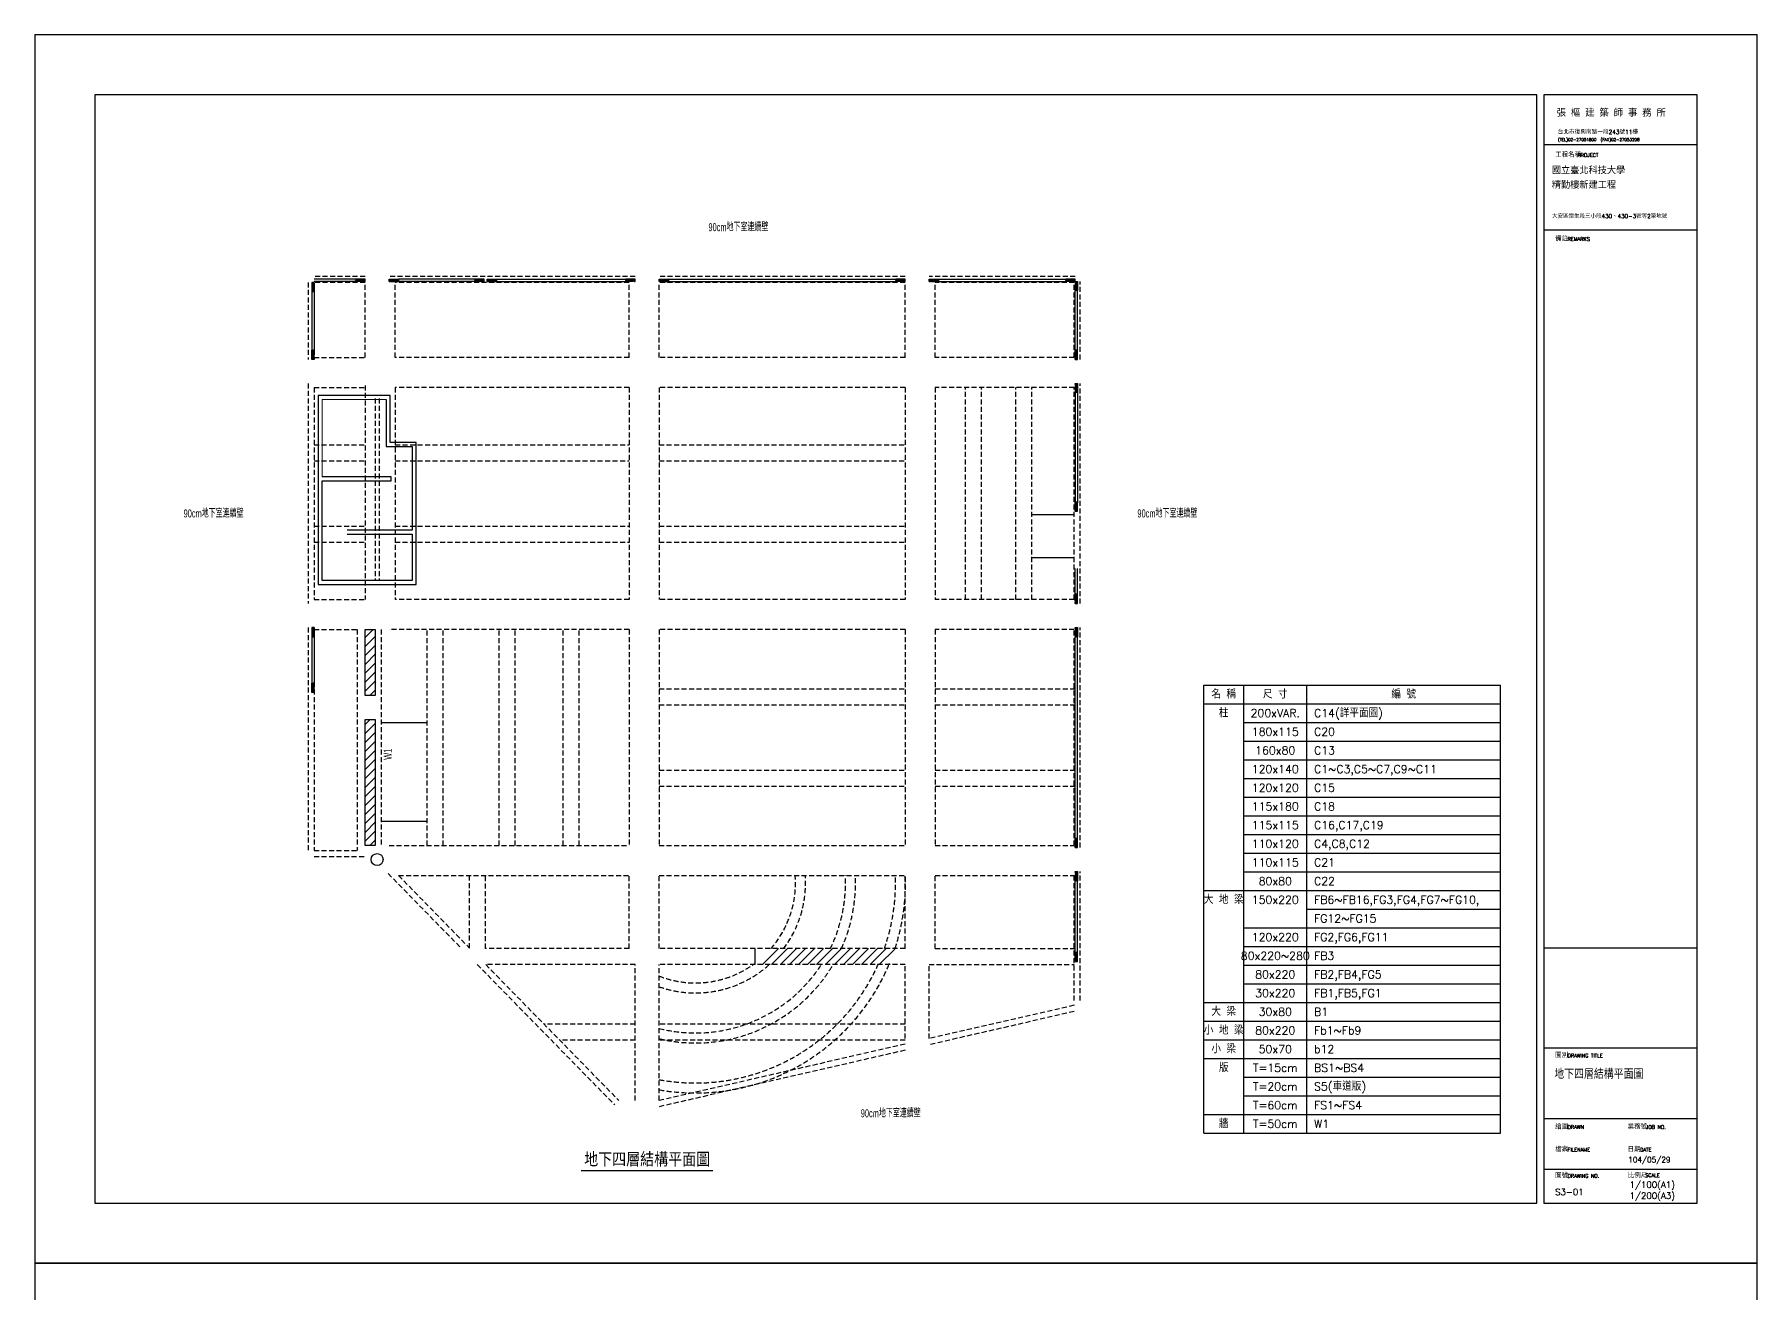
# Model space of a CAD drawing. Header units: millimetres. Extents: x -6716 to 14417, y -6142 to 137521.
# Drawn here: x -2 to 8613, y 124260 to 130554 of the extents above; entities that cross this region are included whole.
import ezdxf
from ezdxf.enums import TextEntityAlignment as Align

# ---------------------------------------------------------------- set-up
doc = ezdxf.new("R2010")
doc.units = ezdxf.units.MM
doc.header["$LTSCALE"] = 100
doc.linetypes.add('HIDDEN', pattern=[0.375, 0.25, -0.125])
for name, color, linetype in [('0-BEAM01', 4, 'HIDDEN'), ('0-BEAM02', 241, 'HIDDEN'), ('0-HATCH', 9, 'Continuous'), ('0-NOTES', 7, 'Continuous'), ('0-TEXTN', 4, 'Continuous'), ('0-TEXTW', 3, 'Continuous'), ('0-WALL', 7, 'HIDDEN'), ('0-施工圖框$0$TEXT-圖框', 3, 'Continuous'), ('0-施工圖框$0$圖框', 7, 'Continuous'), ('A-DOOR', 4, 'Continuous'), ('A-復璧', 3, 'Continuous'), ('CTEXT', 7, 'Continuous'), ('TEXT-標題', 3, 'Continuous'), ('TITLE', 7, 'Continuous')]:
    doc.layers.add(name, color=color, linetype=linetype)
for name, color, linetype, lineweight in [('A-WALL', 113, 'Continuous', 18), ('RA-Floor-Origin', 3, 'Continuous', 30), ('RA-Floor.BoundingBox', 55, 'Continuous', 20)]:
    doc.layers.add(name, color=color, linetype=linetype, lineweight=lineweight)
doc.styles.add('0-施工圖框$0$TXT', font='romans.shx', dxfattribs={"bigfont": 'chineset.shx'})
doc.styles.add('3-AUCAD', font='aucad.shx', dxfattribs={"width": 0.67, "height": 30, "bigfont": 'single.shx'})

msp = doc.modelspace()

# ---------------------------------------------------------------- hatches: boundary and pattern name
at = {"layer": '0-HATCH'}
h = msp.add_hatch(dxfattribs=at)
h.set_pattern_fill('ANSI31', color=256, scale=10, style=0)
h.set_pattern_definition([(45, (3e-06, 25310), (-22.45064, 22.45064), [])])
h.paths.add_polyline_path([(1700.8, 127249), (1650.8, 127249), (1650.8, 127579), (1700.8, 127579)])
h = msp.add_hatch(dxfattribs=at)
h.set_pattern_fill('ANSI31', color=256, scale=10, style=0)
h.set_pattern_definition([(45, (-3e-06, 24560), (-22.45064, 22.45064), [])])
h.paths.add_polyline_path([(1700.8, 126499), (1650.8, 126499), (1650.8, 127129), (1700.8, 127129)])
h = msp.add_hatch(dxfattribs=at)
h.set_pattern_fill('ANSI31', color=256, scale=10, style=0)
h.paths.add_polyline_path([(4004.6, 125984), (3679.6, 125984, -0.059886), (3591.1, 125904), (3961.3, 125904, 0.029372)])
h.paths.add_polyline_path([(4299.9, 125984), (4004.6, 125984, -0.029372), (3961.3, 125904), (4269.9, 125904, 0.020351)])

# ---------------------------------------------------------------- linework, layer by layer
for p, q in [((5195.8, 128152), (4983.8, 128152)), ((5195.8, 127937), (4983.8, 127937)), ((1730.8, 127114), (1960.8, 127114)), ((1960.8, 126619), (1730.8, 126619)), ((3600.8, 125904), (3600.8, 125984))]:
    msp.add_line(p, q)
at = {"layer": '0-BEAM01'}
for p, q in [((1365.8, 129314), (1365.8, 128929)), ((1650.8, 129344), (1395.8, 129344)), ((1650.8, 129314), (1395.8, 129314)), ((1395.8, 129314), (1395.8, 128929)), ((1650.8, 128939), (1650.8, 129314)), ((3000.8, 129344), (1770.8, 129344)), ((2970.8, 129314), (1800.8, 129314)), ((1800.8, 128939), (1800.8, 129314)), ((2970.8, 128939), (2970.8, 129314)), ((4350.8, 129344), (3120.8, 129344)), ((4350.8, 129314), (3120.8, 129314)), ((3120.8, 128939), (3120.8, 129314)), ((4350.8, 128939), (4350.8, 129314)), ((5200.8, 129344), (4470.8, 129344)), ((5195.8, 129314), (4500.8, 129314)), ((4500.8, 128939), (4500.8, 129314)), ((5195.8, 128939), (5195.8, 129314)), ((5225.8, 128929), (5225.8, 129319)), ((1395.8, 128939), (1650.8, 128939)), ((2970.8, 128939), (1800.8, 128939)), ((4350.8, 128939), (3120.8, 128939)), ((5195.8, 128939), (4500.8, 128939)), ((1365.8, 128809), (1365.8, 127709)), ((1650.8, 128799), (1650.8, 127729)), ((5225.8, 127709), (5225.8, 128809)), ((1395.8, 128789), (1395.8, 127729)), ((1395.8, 128789), (1650.8, 128789)), ((2970.8, 128789), (1800.8, 128789)), ((1800.8, 128789), (1800.8, 127729)), ((2970.8, 128789), (2970.8, 127729)), ((4350.8, 128789), (3120.8, 128789)), ((3120.8, 128789), (3120.8, 127729)), ((4350.8, 128789), (4350.8, 127729)), ((5195.8, 128789), (4500.8, 128789)), ((4500.8, 128789), (4500.8, 127729)), ((5195.8, 127729), (5195.8, 128789)), ((1395.8, 127729), (1650.8, 127729)), ((2970.8, 127729), (1800.8, 127729)), ((4350.8, 127729), (3120.8, 127729)), ((5195.8, 127729), (4500.8, 127729)), ((1365.8, 127589), (1365.8, 126474)), ((5225.8, 126489), (5225.8, 127589)), ((1395.8, 127579), (1395.8, 126474)), ((1395.8, 127579), (1610.8, 127579)), ((1610.8, 127579), (1610.8, 126474)), ((1730.8, 127579), (1730.8, 126499)), ((2970.8, 127579), (1770.8, 127579)), ((2970.8, 127579), (2970.8, 126499)), ((4350.8, 127579), (3120.8, 127579)), ((3120.8, 127579), (3120.8, 126499)), ((4350.8, 127579), (4350.8, 126499)), ((5195.8, 127579), (4500.8, 127579)), ((4500.8, 127579), (4500.8, 126499)), ((5195.8, 126499), (5195.8, 127579)), ((1395.8, 126474), (1610.8, 126474)), ((1770.8, 126499), (2970.8, 126499)), ((3120.8, 126499), (4350.8, 126499)), ((4500.8, 126499), (5195.8, 126499)), ((1395.8, 126444), (1650.8, 126444)), ((1765.9, 126359), (2133.3, 125984)), ((1817.7, 126349), (2172.6, 125986.7)), ((1817.7, 126349), (2970.8, 126349)), ((2172.6, 125986.7), (2172.6, 126349)), ((2252.6, 125984), (2252.6, 126349)), ((2970.8, 125984), (2970.8, 126349)), ((3120.8, 125984), (3120.8, 126359)), ((3120.8, 126349), (4350.8, 126349)), ((4350.8, 125984), (4350.8, 126349)), ((4500.8, 125984), (4500.8, 126349)), ((4500.8, 126349), (5195.8, 126349)), ((5195.8, 125724), (5195.8, 126349)), ((5225.8, 125724), (5225.8, 126369)), ((2970.8, 125984), (2252.6, 125984)), ((4350.8, 125984), (3120.8, 125984)), ((4500.8, 125984), (5195.8, 125984)), ((2211.7, 125904), (2898.1, 125203.4)), ((3000.8, 125904), (2253.7, 125904)), ((2253.7, 125904), (2919.5, 125224.4)), ((3000.8, 125224.4), (3000.8, 125904)), ((4350.8, 125904), (3120.8, 125904)), ((3120.8, 125224.4), (3120.8, 125904)), ((4350.8, 125534.1), (4350.8, 125904)), ((4470.8, 125904), (5195.8, 125904)), ((4470.8, 125534.1), (4470.8, 125904)), ((5195.8, 125700.4), (4470.8, 125534.1)), ((5195.8, 125669.6), (4470.8, 125503.3)), ((4350.8, 125506.6), (3120.8, 125224.4)), ((4350.8, 125475.8), (3120.8, 125193.6))]:
    msp.add_line(p, q, dxfattribs=at)
at = {"layer": '0-BEAM02'}
for p, q in [((4653.3, 127729), (4653.3, 128789)), ((4733.3, 127729), (4733.3, 128789)), ((4903.8, 127729), (4903.8, 128789)), ((4983.8, 127729), (4983.8, 128789)), ((1395.8, 128502.3), (1650.8, 128502.3)), ((1800.8, 128502.3), (2970.8, 128502.3)), ((3120.8, 128502.3), (4350.8, 128502.3)), ((1395.8, 128422.3), (1650.8, 128422.3)), ((1800.8, 128422.3), (2970.8, 128422.3)), ((3120.8, 128422.3), (4350.8, 128422.3)), ((1395.8, 128095.6), (1650.8, 128095.6)), ((1800.8, 128095.6), (2970.8, 128095.6)), ((3120.8, 128095.6), (4350.8, 128095.6)), ((1395.8, 128015.6), (1650.8, 128015.6)), ((1800.8, 128015.6), (2970.8, 128015.6)), ((3120.8, 128015.6), (4350.8, 128015.6)), ((1960.8, 126499), (1960.8, 127579)), ((2040.8, 126499), (2040.8, 127579)), ((2320.8, 126499), (2320.8, 127579)), ((2400.8, 126499), (2400.8, 127579)), ((2640.8, 126499), (2640.8, 127579)), ((2720.8, 126499), (2720.8, 127579)), ((3120.8, 127282.3), (4350.8, 127282.3)), ((4500.8, 127282.3), (5195.8, 127282.3)), ((3120.8, 127202.3), (4350.8, 127202.3)), ((4500.8, 127202.3), (5195.8, 127202.3)), ((3120.8, 126875.6), (4350.8, 126875.6)), ((4500.8, 126875.6), (5195.8, 126875.6)), ((3120.8, 126795.6), (4350.8, 126795.6)), ((4500.8, 126795.6), (5195.8, 126795.6)), ((3000.8, 125605.9), (2545.7, 125605.9)), ((3000.8, 125525.9), (2624.1, 125525.9)), ((4350.8, 125605.9), (3120.8, 125605.9)), ((4350.8, 125525.9), (3120.8, 125525.9))]:
    msp.add_line(p, q, dxfattribs=at)
for radius, start, end in [(500, 318.94651, 4.19991), (550, 323.34055, 3.81751), (750, 334.03371, 2.79855), (800, 335.76519, 2.62351), (1000, 340.82942, 2.09855), (1050, 341.7753, 1.99857), (750, 255.97101, 327.00889), (800, 256.86407, 329.30439), (550, 250.69706, 312.05415), (500, 248.67737, 305.23791), (1000, 259.52482, 335.89679), (1050, 260.02887, 337.11176)]:
    msp.add_arc((3302.6, 126312.3), radius, start, end, dxfattribs=at)
at = {"layer": '0-NOTES'}
for p, q in [((5843.8, 125061.4), (5843.8, 127301.4)), ((5843.8, 127301.4), (7327.6, 127301.4)), ((6043.4, 125061.4), (6043.4, 127301.4)), ((6359.2, 125061.4), (6359.2, 127301.4)), ((7327.6, 125061.4), (7327.6, 127301.4)), ((5843.8, 127208.1), (7327.6, 127208.1)), ((5843.8, 126274.8), (7327.6, 126274.8)), ((5843.8, 125714.8), (7327.6, 125714.8)), ((5843.8, 125621.4), (7327.6, 125621.4)), ((5843.8, 125528.1), (7327.6, 125528.1)), ((5843.8, 125434.8), (7327.6, 125434.8)), ((5843.8, 125154.8), (7327.6, 125154.8)), ((5843.8, 125061.4), (7327.6, 125061.4))]:
    msp.add_line(p, q, dxfattribs=at)
at = {"layer": '0-NOTES', "color": 3}
for p, q in [((6043.4, 127114.8), (7327.6, 127114.8)), ((6043.4, 127021.4), (7327.6, 127021.4)), ((6043.4, 126928.1), (7327.6, 126928.1)), ((6043.4, 126834.8), (7327.6, 126834.8)), ((6043.4, 126741.4), (7327.6, 126741.4)), ((6043.4, 126648.1), (7327.6, 126648.1)), ((6043.4, 126554.8), (7327.6, 126554.8)), ((6043.4, 126461.4), (7327.6, 126461.4)), ((6043.4, 126368.1), (7327.6, 126368.1)), ((6359.2, 126181.4), (7327.6, 126181.4)), ((6043.4, 126088.1), (7327.6, 126088.1)), ((6043.4, 125994.8), (7327.6, 125994.8)), ((6043.4, 125901.4), (7327.6, 125901.4)), ((6043.4, 125808.1), (7327.6, 125808.1)), ((6043.4, 125341.4), (7327.6, 125341.4)), ((6043.4, 125248.1), (7327.6, 125248.1))]:
    msp.add_line(p, q, dxfattribs=at)
at = {"layer": '0-WALL'}
for p, q in [((1700.8, 128734), (1700.8, 127829)), ((1720.8, 128734), (1720.8, 127829))]:
    msp.add_line(p, q, dxfattribs=at)
at = {"layer": '0-WALL', "color": 40, "linetype": 'Continuous'}
for points in [[(1700.8, 127249), (1650.8, 127249), (1650.8, 127579), (1700.8, 127579)], [(1700.8, 126499), (1650.8, 126499), (1650.8, 127129), (1700.8, 127129)]]:
    msp.add_lwpolyline(points, close=True, dxfattribs=at)
at = {"layer": '0-施工圖框$0$圖框', "color": 1}
for p, q in [((8310, 130251), (7544.1, 130251)), ((7544.1, 130251), (7544.1, 125986.9)), ((8310, 125986.9), (8310, 130251)), ((8310, 130001), (7544.1, 130001)), ((8310, 129576), (7544.1, 129576)), ((7544.1, 125986.9), (7544.1, 124711)), ((8310, 125986.9), (7544.1, 125986.9)), ((8310, 124711), (8310, 125986.9)), ((8310, 125486.9), (7544.1, 125486.9)), ((8310, 125133.6), (7544.1, 125133.6)), ((8310, 124880.1), (7544.1, 124880.1)), ((7544.1, 124711), (8310, 124711))]:
    msp.add_line(p, q, dxfattribs=at)
at = {"layer": 'A-DOOR', "color": 35}
for points in [[(1383.8, 129314), (1383.8, 129268)], [(1390.8, 129314), (1390.8, 129309), (1393.8, 129309), (1393.8, 129311), (1395.8, 129311), (1395.8, 129314), (1390.8, 129314)], [(1395.8, 129314), (1395.8, 129307)], [(1650.8, 129331), (1604.8, 129331)], [(1604.8, 129324), (1609.8, 129324), (1609.8, 129321), (1607.8, 129321), (1607.8, 129319), (1604.8, 129319), (1604.8, 129324)], [(1639.8, 129319), (1604.8, 129319)], [(1647.8, 129321), (1607.8, 129321)], [(1645.8, 129324), (1609.8, 129324)], [(1650.8, 129319), (1643.8, 129319)], [(1650.8, 129324), (1645.8, 129324), (1645.8, 129321), (1647.8, 129321), (1647.8, 129319), (1650.8, 129319), (1650.8, 129324)], [(1770.8, 129331), (1816.8, 129331)], [(1770.8, 129324), (1775.8, 129324), (1775.8, 129321), (1773.8, 129321), (1773.8, 129319), (1770.8, 129319), (1770.8, 129324)], [(1770.8, 129319), (1777.7, 129319)], [(1773.8, 129321), (1813.8, 129321)], [(1775.8, 129324), (1811.8, 129324)], [(1781.7, 129319), (1816.8, 129319)], [(1816.8, 129324), (1811.8, 129324), (1811.8, 129321), (1813.8, 129321), (1813.8, 129319), (1816.8, 129319), (1816.8, 129324)], [(2245.8, 129331), (2199.8, 129331)], [(2199.8, 129324), (2204.8, 129324), (2204.8, 129321), (2202.8, 129321), (2202.8, 129319), (2199.8, 129319), (2199.8, 129324)], [(2234.9, 129319), (2199.8, 129319)], [(2242.8, 129321), (2202.8, 129321)], [(2240.8, 129324), (2204.8, 129324)], [(2245.8, 129319), (2238.8, 129319)], [(2245.8, 129324), (2240.8, 129324), (2240.8, 129321), (2242.8, 129321), (2242.8, 129319), (2245.8, 129319), (2245.8, 129324)], [(2260.8, 129331), (2306.8, 129331)], [(2260.8, 129324), (2265.8, 129324), (2265.8, 129321), (2263.8, 129321), (2263.8, 129319), (2260.8, 129319), (2260.8, 129324)], [(2260.8, 129319), (2267.7, 129319)], [(2263.8, 129321), (2303.8, 129321)], [(2265.8, 129324), (2301.8, 129324)], [(2271.7, 129319), (2306.8, 129319)], [(2306.8, 129324), (2301.8, 129324), (2301.8, 129321), (2303.8, 129321), (2303.8, 129319), (2306.8, 129319), (2306.8, 129324)], [(3000.8, 129331), (2954.8, 129331)], [(2954.8, 129324), (2959.8, 129324), (2959.8, 129321), (2957.8, 129321), (2957.8, 129319), (2954.8, 129319), (2954.8, 129324)], [(2989.8, 129319), (2954.8, 129319)], [(2997.8, 129321), (2957.8, 129321)], [(2995.8, 129324), (2959.8, 129324)], [(3000.8, 129319), (2993.8, 129319)], [(3000.8, 129324), (2995.8, 129324), (2995.8, 129321), (2997.8, 129321), (2997.8, 129319), (3000.8, 129319), (3000.8, 129324)], [(3120.8, 129331), (3166.8, 129331)], [(3120.8, 129324), (3125.8, 129324), (3125.8, 129321), (3123.8, 129321), (3123.8, 129319), (3120.8, 129319), (3120.8, 129324)], [(3120.8, 129319), (3127.7, 129319)], [(3123.8, 129321), (3163.8, 129321)], [(3125.8, 129324), (3161.8, 129324)], [(3131.7, 129319), (3166.8, 129319)], [(3166.8, 129324), (3161.8, 129324), (3161.8, 129321), (3163.8, 129321), (3163.8, 129319), (3166.8, 129319), (3166.8, 129324)], [(4350.8, 129331), (4304.8, 129331)], [(4304.8, 129324), (4309.8, 129324), (4309.8, 129321), (4307.8, 129321), (4307.8, 129319), (4304.8, 129319), (4304.8, 129324)], [(4339.8, 129319), (4304.8, 129319)], [(4347.8, 129321), (4307.8, 129321)], [(4345.8, 129324), (4309.8, 129324)], [(4350.8, 129319), (4343.8, 129319)], [(4350.8, 129324), (4345.8, 129324), (4345.8, 129321), (4347.8, 129321), (4347.8, 129319), (4350.8, 129319), (4350.8, 129324)], [(4470.8, 129331), (4516.8, 129331)], [(4470.8, 129324), (4475.8, 129324), (4475.8, 129321), (4473.8, 129321), (4473.8, 129319), (4470.8, 129319), (4470.8, 129324)], [(4470.8, 129319), (4477.7, 129319)], [(4473.8, 129321), (4513.8, 129321)], [(4475.8, 129324), (4511.8, 129324)], [(4481.7, 129319), (4516.8, 129319)], [(4516.8, 129324), (4511.8, 129324), (4511.8, 129321), (4513.8, 129321), (4513.8, 129319), (4516.8, 129319), (4516.8, 129324)], [(5200.8, 129331), (5154.8, 129331)], [(5154.8, 129324), (5159.8, 129324), (5159.8, 129321), (5157.8, 129321), (5157.8, 129319), (5154.8, 129319), (5154.8, 129324)], [(5189.8, 129319), (5154.8, 129319)], [(5197.8, 129321), (5157.8, 129321)], [(5195.8, 129324), (5159.8, 129324)], [(5200.8, 129319), (5193.8, 129319)], [(5200.8, 129324), (5195.8, 129324), (5195.8, 129321), (5197.8, 129321), (5197.8, 129319), (5200.8, 129319), (5200.8, 129324)], [(5205.8, 129319), (5205.8, 129314), (5202.8, 129314), (5202.8, 129316), (5200.8, 129316), (5200.8, 129319), (5205.8, 129319)], [(5200.8, 129319), (5200.8, 129312)], [(5202.8, 129316), (5202.8, 129276)], [(5205.8, 129314), (5205.8, 129278)], [(5212.8, 129319), (5212.8, 129273)], [(1390.8, 129309), (1390.8, 129273)], [(1390.8, 129268), (1390.8, 129273), (1393.8, 129273), (1393.8, 129271), (1395.8, 129271), (1395.8, 129268), (1390.8, 129268)], [(1393.8, 129311), (1393.8, 129271)], [(1395.8, 129303), (1395.8, 129268)], [(5200.8, 129308), (5200.8, 129273)], [(5205.8, 129273), (5205.8, 129278), (5202.8, 129278), (5202.8, 129276), (5200.8, 129276), (5200.8, 129273), (5205.8, 129273)], [(1383.8, 128929), (1383.8, 128975)], [(1390.8, 128975), (1390.8, 128970), (1393.8, 128970), (1393.8, 128972), (1395.8, 128972), (1395.8, 128975), (1390.8, 128975)], [(1390.8, 128934), (1390.8, 128970)], [(1393.8, 128932), (1393.8, 128972)], [(1395.8, 128939.9), (1395.8, 128975)], [(5205.8, 128975), (5205.8, 128970), (5202.8, 128970), (5202.8, 128972), (5200.8, 128972), (5200.8, 128975), (5205.8, 128975)], [(5200.8, 128939.9), (5200.8, 128975)], [(5202.8, 128932), (5202.8, 128972)], [(5205.8, 128934), (5205.8, 128970)], [(5212.8, 128929), (5212.8, 128975)], [(1390.8, 128929), (1390.8, 128934), (1393.8, 128934), (1393.8, 128932), (1395.8, 128932), (1395.8, 128929), (1390.8, 128929)], [(1395.8, 128929), (1395.8, 128935.9)], [(5200.8, 128929), (5200.8, 128935.9)], [(5205.8, 128929), (5205.8, 128934), (5202.8, 128934), (5202.8, 128932), (5200.8, 128932), (5200.8, 128929), (5205.8, 128929)], [(5205.8, 128809), (5205.8, 128804), (5202.8, 128804), (5202.8, 128806), (5200.8, 128806), (5200.8, 128809), (5205.8, 128809)], [(5200.8, 128809), (5200.8, 128802)], [(5200.8, 128798), (5200.8, 128763)], [(5202.8, 128806), (5202.8, 128766)], [(5205.8, 128804), (5205.8, 128768)], [(5212.8, 128809), (5212.8, 128763)], [(5205.8, 128763), (5205.8, 128768), (5202.8, 128768), (5202.8, 128766), (5200.8, 128766), (5200.8, 128763), (5205.8, 128763)], [(5205.8, 128216), (5205.8, 128211), (5202.8, 128211), (5202.8, 128213), (5200.8, 128213), (5200.8, 128216), (5205.8, 128216)], [(5200.8, 128180.9), (5200.8, 128216)], [(5202.8, 128173), (5202.8, 128213)], [(5205.8, 128175), (5205.8, 128211)], [(5212.8, 128170), (5212.8, 128216)], [(5200.8, 128170), (5200.8, 128176.9)], [(5205.8, 128170), (5205.8, 128175), (5202.8, 128175), (5202.8, 128173), (5200.8, 128173), (5200.8, 128170), (5205.8, 128170)], [(5205.8, 127755), (5205.8, 127750), (5202.8, 127750), (5202.8, 127752), (5200.8, 127752), (5200.8, 127755), (5205.8, 127755)], [(5200.8, 127719.9), (5200.8, 127755)], [(5200.8, 127709), (5200.8, 127715.9)], [(5205.8, 127709), (5205.8, 127714), (5202.8, 127714), (5202.8, 127712), (5200.8, 127712), (5200.8, 127709), (5205.8, 127709)], [(5202.8, 127712), (5202.8, 127752)], [(5205.8, 127714), (5205.8, 127750)], [(5212.8, 127709), (5212.8, 127755)], [(1383.8, 127589), (1383.8, 127543)], [(1390.8, 127589), (1390.8, 127584), (1393.8, 127584), (1393.8, 127586), (1395.8, 127586), (1395.8, 127589), (1390.8, 127589)], [(1395.8, 127589), (1395.8, 127582)], [(5205.8, 127589), (5205.8, 127584), (5202.8, 127584), (5202.8, 127586), (5200.8, 127586), (5200.8, 127589), (5205.8, 127589)], [(5200.8, 127589), (5200.8, 127582)], [(5212.8, 127589), (5212.8, 127543)], [(1390.8, 127584), (1390.8, 127548)], [(1390.8, 127543), (1390.8, 127548), (1393.8, 127548), (1393.8, 127546), (1395.8, 127546), (1395.8, 127543), (1390.8, 127543)], [(1393.8, 127586), (1393.8, 127546)], [(1395.8, 127578), (1395.8, 127543)], [(5200.8, 127578), (5200.8, 127543)], [(5205.8, 127543), (5205.8, 127548), (5202.8, 127548), (5202.8, 127546), (5200.8, 127546), (5200.8, 127543), (5205.8, 127543)], [(5202.8, 127586), (5202.8, 127546)], [(5205.8, 127584), (5205.8, 127548)], [(1383.8, 127264), (1383.8, 127310)], [(1390.8, 127310), (1390.8, 127305), (1393.8, 127305), (1393.8, 127307), (1395.8, 127307), (1395.8, 127310), (1390.8, 127310)], [(1390.8, 127269), (1390.8, 127305)], [(1390.8, 127264), (1390.8, 127269), (1393.8, 127269), (1393.8, 127267), (1395.8, 127267), (1395.8, 127264), (1390.8, 127264)], [(1393.8, 127267), (1393.8, 127307)], [(1395.8, 127274.9), (1395.8, 127310)], [(1395.8, 127264), (1395.8, 127270.9)], [(5205.8, 126535), (5205.8, 126530), (5202.8, 126530), (5202.8, 126532), (5200.8, 126532), (5200.8, 126535), (5205.8, 126535)], [(5200.8, 126499.9), (5200.8, 126535)], [(5200.8, 126489), (5200.8, 126495.9)], [(5205.8, 126489), (5205.8, 126494), (5202.8, 126494), (5202.8, 126492), (5200.8, 126492), (5200.8, 126489), (5205.8, 126489)], [(5202.8, 126492), (5202.8, 126532)], [(5205.8, 126494), (5205.8, 126530)], [(5212.8, 126489), (5212.8, 126535)], [(5205.8, 126369), (5205.8, 126364), (5202.8, 126364), (5202.8, 126366), (5200.8, 126366), (5200.8, 126369), (5205.8, 126369)], [(5200.8, 126369), (5200.8, 126362)], [(5200.8, 126358), (5200.8, 126323)], [(5205.8, 126323), (5205.8, 126328), (5202.8, 126328), (5202.8, 126326), (5200.8, 126326), (5200.8, 126323), (5205.8, 126323)], [(5202.8, 126366), (5202.8, 126326)], [(5205.8, 126364), (5205.8, 126328)], [(5212.8, 126369), (5212.8, 126323)], [(5205.8, 125965), (5205.8, 125960), (5202.8, 125960), (5202.8, 125962), (5200.8, 125962), (5200.8, 125965), (5205.8, 125965)], [(5200.8, 125929.9), (5200.8, 125965)], [(5202.8, 125922), (5202.8, 125962)], [(5205.8, 125924), (5205.8, 125960)], [(5212.8, 125919), (5212.8, 125965)], [(5200.8, 125919), (5200.8, 125925.9)], [(5205.8, 125919), (5205.8, 125924), (5202.8, 125924), (5202.8, 125922), (5200.8, 125922), (5200.8, 125919), (5205.8, 125919)]]:
    msp.add_lwpolyline(points, dxfattribs=at)
at = {"layer": 'A-WALL', "color": 210, "lineweight": 25}
for p, q in [((1775.8, 128749), (1415.8, 128749)), ((1415.8, 128749), (1415.8, 127804)), ((1755.8, 128729), (1755.8, 128494)), ((1775.8, 128514), (1775.8, 128749)), ((1755.8, 128494), (1885.8, 128494)), ((1905.8, 128514), (1775.8, 128514)), ((1885.8, 128494), (1885.8, 128075.6)), ((1905.8, 127804), (1905.8, 128514)), ((1780.8, 128342.3), (1435.8, 128342.3)), ((1435.8, 128322.3), (1780.8, 128322.3)), ((1435.8, 127824), (1435.8, 128322.3)), ((1780.8, 128322.3), (1780.8, 128342.3)), ((1885.8, 128075.6), (1560.8, 128075.6)), ((1560.8, 128055.6), (1885.8, 128055.6)), ((1885.8, 128055.6), (1885.8, 127824)), ((1415.8, 127804), (1905.8, 127804)), ((1885.8, 127824), (1435.8, 127824))]:
    msp.add_line(p, q, dxfattribs=at)
at = {"layer": 'A-WALL', "color": 253}
for p, q in [((1435.8, 128729), (1755.8, 128729)), ((1435.8, 128342.3), (1435.8, 128729))]:
    msp.add_line(p, q, dxfattribs=at)
at = {"layer": 'A-WALL', "color": 6}
for p, q in [((1735.8, 128342.3), (1780.8, 128342.3)), ((1780.8, 128322.3), (1735.8, 128322.3)), ((1780.8, 128342.3), (1780.8, 128342.3))]:
    msp.add_line(p, q, dxfattribs=at)
at = {"layer": 'A-復璧', "color": 144}
for points in [[(1395.8, 129314), (1383.8, 129314)], [(1604.8, 129331), (1395.8, 129331)], [(1604.8, 129319), (1395.8, 129319)], [(1604.8, 129331), (1604.8, 129319)], [(1650.8, 129319), (1650.8, 129331)], [(1770.8, 129319), (1770.8, 129331)], [(2199.8, 129331), (1816.8, 129331)], [(1816.8, 129331), (1816.8, 129319)], [(2199.8, 129319), (1816.8, 129319)], [(2199.8, 129331), (2199.8, 129319)], [(2245.8, 129319), (2245.8, 129331)], [(2260.8, 129331), (2954.8, 129331)], [(2260.8, 129319), (2260.8, 129331)], [(2260.8, 129319), (2954.8, 129319)], [(2306.8, 129331), (2306.8, 129319)], [(2954.8, 129331), (2954.8, 129319)], [(3000.8, 129319), (3000.8, 129331)], [(3120.8, 129319), (3120.8, 129331)], [(3166.8, 129331), (4304.8, 129331)], [(3166.8, 129331), (3166.8, 129319)], [(3166.8, 129319), (4304.8, 129319)], [(4304.8, 129331), (4304.8, 129319)], [(4350.8, 129319), (4350.8, 129331)], [(4470.8, 129319), (4470.8, 129331)], [(4516.8, 129331), (5154.8, 129331)], [(4516.8, 129331), (4516.8, 129319)], [(4516.8, 129319), (5154.8, 129319)], [(5154.8, 129331), (5154.8, 129319)], [(5200.8, 129319), (5200.8, 129331)], [(5200.8, 129319), (5212.8, 129319)], [(1383.8, 129268), (1383.8, 128975)], [(1383.8, 129268), (1395.8, 129268)], [(1395.8, 129268), (1395.8, 128975)], [(5200.8, 128975), (5200.8, 129273)], [(5212.8, 129273), (5200.8, 129273)], [(5212.8, 128975), (5212.8, 129273)], [(1383.8, 128975), (1395.8, 128975)], [(5212.8, 128975), (5200.8, 128975)], [(1395.8, 128929), (1383.8, 128929)], [(5200.8, 128929), (5212.8, 128929)], [(5200.8, 128809), (5212.8, 128809)], [(5200.8, 128763), (5200.8, 128213)], [(5212.8, 128763), (5200.8, 128763)], [(5212.8, 128763), (5212.8, 128213)], [(5212.8, 128216), (5200.8, 128216)], [(5200.8, 128170), (5212.8, 128170)], [(5200.8, 127755), (5200.8, 127884.1)], [(5212.8, 127755), (5212.8, 127884.1)], [(5212.8, 127755), (5200.8, 127755)], [(5200.8, 127709), (5212.8, 127709)], [(1395.8, 127589), (1383.8, 127589)], [(5200.8, 127589), (5212.8, 127589)], [(1383.8, 127543), (1383.8, 127310)], [(1383.8, 127543), (1395.8, 127543)], [(1395.8, 127543), (1395.8, 127310)], [(5200.8, 126535), (5200.8, 127543)], [(5212.8, 127543), (5200.8, 127543)], [(5212.8, 126535), (5212.8, 127543)], [(1383.8, 127310), (1395.8, 127310)], [(1395.8, 127264), (1383.8, 127264)], [(5212.8, 126535), (5200.8, 126535)], [(5200.8, 126489), (5212.8, 126489)], [(5200.8, 126369), (5212.8, 126369)], [(5200.8, 125965), (5200.8, 126323)], [(5212.8, 126323), (5200.8, 126323)], [(5212.8, 125965), (5212.8, 126323)], [(5212.8, 125965), (5200.8, 125965)], [(5200.8, 125919), (5212.8, 125919)]]:
    msp.add_lwpolyline(points, dxfattribs=at)
at = {"layer": 'Defpoints'}
for points in [[(0, 124411), (8610, 124411), (8610, 130551), (0, 130551)], [(300, 124711), (7508.4, 124711), (7508.4, 130251), (300, 130251)], [(0, 118271), (8610, 118271), (8610, 124411), (0, 124411)]]:
    msp.add_lwpolyline(points, close=True, dxfattribs=at)
at = {"layer": 'RA-Floor-Origin'}
msp.add_circle((1710.8, 126429), 30, dxfattribs=at)
at = {"layer": 'RA-Floor.BoundingBox', "const_width": 5}
for points in [[(0, 130551), (8610, 130551), (8610, 124411), (0, 124411)], [(0, 124411), (8610, 124411), (8610, 118271), (0, 118271)]]:
    msp.add_lwpolyline(points, close=True, dxfattribs=at)
at = {"layer": 'TITLE', "color": 1}
msp.add_line((2731.6, 124874.4), (3389.9, 124874.4), dxfattribs=at)

# ---------------------------------------------------------------- texts
at = {"layer": '0-TEXTN', "style": '0-施工圖框$0$TXT'}
for s, p in [('名 稱', (5943.6, 127254.8)), ('尺 寸', (6201.3, 127254.8)), ('編 號', (6843.4, 127254.8)), ('柱', (5943.6, 127161.4)), ('200xVAR.', (6201.3, 127161.4)), ('180x115', (6201.3, 127068.1)), ('160x80', (6201.3, 126974.8)), ('120x140', (6201.3, 126881.4)), ('120x120', (6201.3, 126788.1)), ('115x180', (6201.3, 126694.8)), ('115x115', (6201.3, 126601.4)), ('110x120', (6201.3, 126508.1)), ('110x115', (6201.3, 126414.8)), ('80x80', (6201.3, 126321.4)), ('大 地 梁', (5943.6, 126228.1)), ('150x220', (6201.3, 126228.1)), ('120x220', (6201.3, 126041.4)), ('80x220~280', (6201.3, 125948.1)), ('80x220', (6201.3, 125854.8)), ('30x220', (6201.3, 125761.4)), ('大 梁', (5943.6, 125668.1)), ('30x80', (6201.3, 125668.1)), ('小 地 梁', (5943.6, 125574.8)), ('80x220', (6201.3, 125574.8)), ('小 梁', (5943.6, 125481.4)), ('50x70', (6201.3, 125481.4)), ('版', (5943.6, 125388.1)), ('T=15cm', (6201.3, 125388.1)), ('T=20cm', (6201.3, 125294.8)), ('T=60cm', (6201.3, 125201.4)), ('牆', (5943.6, 125108.1)), ('T=50cm', (6201.3, 125108.1))]:
    msp.add_text(s, height=40, dxfattribs=at).set_placement(p, align=Align.MIDDLE_CENTER)
for s, p in [('C14(詳平面圖)', (6395.2, 127141.4)), ('C20', (6395.2, 127048.1)), ('C13', (6395.2, 126954.8)), ('C1~C3,C5~C7,C9~C11', (6395.2, 126861.4)), ('C15', (6395.2, 126768.1)), ('C18', (6395.2, 126674.8)), ('C16,C17,C19', (6395.2, 126581.4)), ('C4,C8,C12', (6395.2, 126488.1)), ('C21', (6395.2, 126394.8)), ('C22', (6395.2, 126301.4)), ('FB6~FB16,FG3,FG4,FG7~FG10,', (6395.2, 126208.1)), ('FG12~FG15', (6395.2, 126114.8)), ('FG2,FG6,FG11', (6395.2, 126021.4)), ('FB3', (6395.2, 125928.1)), ('FB2,FB4,FG5', (6395.2, 125834.8)), ('FB1,FB5,FG1', (6395.2, 125741.4)), ('B1', (6395.2, 125648.1)), ('Fb1~Fb9', (6395.2, 125554.8)), ('b12', (6395.2, 125461.4)), ('BS1~BS4', (6395.2, 125368.1)), ('S5(車道版)', (6395.2, 125274.8)), ('FS1~FS4', (6395.2, 125181.4)), ('W1', (6395.2, 125088.1))]:
    msp.add_text(s, height=40, dxfattribs=at).set_placement(p)
at = {"layer": '0-TEXTW', "style": '3-AUCAD', "width": 0.67}
for p in [(3367.3, 129570.2), (743.3, 128139.3), (5512.1, 128139.3), (4128.8, 125140.6)]:
    msp.add_text('90cm地下室連續壁', height=40, dxfattribs=at).set_placement(p)
msp.add_text('W1', height=40, rotation=90, dxfattribs=at).set_placement((1784.1, 126927.8))
at = {"layer": '0-施工圖框$0$TEXT-圖框', "color": 3, "style": '0-施工圖框$0$TXT'}
msp.add_text('104/05/29', height=26.88, dxfattribs=at).set_placement((7965.6, 124915.4))
at = {"layer": '0-施工圖框$0$圖框', "color": 4, "style": '0-施工圖框$0$TXT'}
for s, height, p in [('張 樞 建 築 師 事 務 所', 35, (7608.3, 130142.9)), ('台北市復興南路一段243號11樓', 21, (7612.9, 130055.5)), ('(TEL)02-27051800  (FAX)02-27053208', 14.7, (7614.4, 130020.4)), ('工程名稱', 24, (7600.7, 129940.1)), ('PROJECT', 18, (7711.9, 129941.4)), ('備註', 24, (7600.7, 129520.6)), ('REMARKS', 18, (7663, 129521.8)), ('圖別', 24, (7600.7, 125438.9)), ('DRAWING TITLE', 18, (7663, 125440.1)), ('繪圖', 24, (7600.7, 125081.6)), ('DRAWN', 18, (7663, 125082.9)), ('業務號', 24, (7962.8, 125081.6)), ('JOB NO.', 18, (8053.9, 125082.9)), ('檔案', 24, (7600.7, 124968.2)), ('FILENAME', 18, (7663, 124969.5)), ('日期', 24, (7962.8, 124968.2)), ('DATE', 18, (8025.1, 124969.5)), ('圖號', 24, (7600.7, 124837.6)), ('DRAWING NO.', 18, (7663, 124838.9)), ('比例尺', 24, (7963.6, 124837.7)), ('SCALE', 18, (8051.1, 124842))]:
    msp.add_text(s, height=height, dxfattribs=at).set_placement(p)
at = {"layer": '0-施工圖框$0$圖框', "color": 3, "style": '0-施工圖框$0$TXT'}
for s, height, p in [('國立臺北科技大學', 34.02, (7583.8, 129856.1)), ('精勤樓新建工程', 34.02, (7583.8, 129783.2)), ('大安區懷生段三小段430、430-3號等2筆地號', 20.412, (7584.9, 129635.2))]:
    msp.add_text(s, height=height, dxfattribs=at).set_placement(p)
at = {"layer": 'CTEXT', "style": '0-施工圖框$0$TXT'}
msp.add_text('地下四層結構平面圖', height=70, dxfattribs=at).set_placement((3060.8, 124894.4), align=Align.CENTER)
at = {"layer": 'TEXT-標題', "ltscale": 200, "style": '0-施工圖框$0$TXT'}
for s, height, p in [('地下四層結構平面圖', 45, (7596.5, 125333.3)), ('S3-01', 31.5, (7600.3, 124751.8)), ('1/100(A1)', 31.5, (7973, 124788.1)), ('1/200(A3)', 31.5, (7973, 124732.8))]:
    msp.add_text(s, height=height, dxfattribs=at).set_placement(p)

doc.saveas('drawing.dxf')
